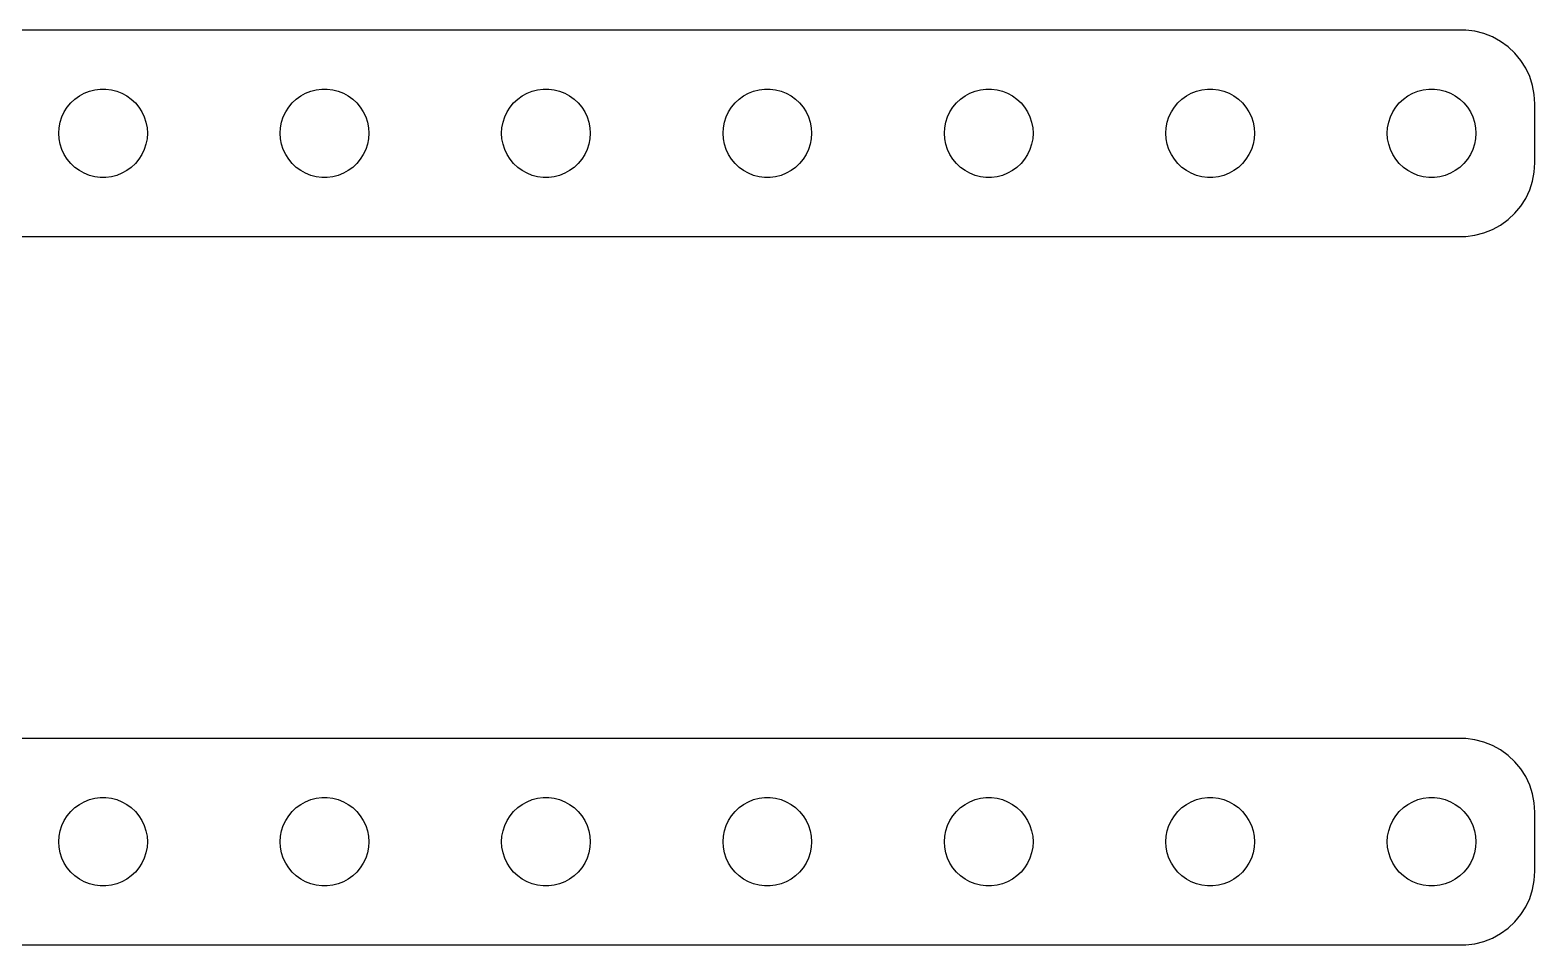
# Model space of a CAD drawing. Header units: metres. Extents: x -97 to 97, y 45 to 75.
# Drawn here: x 46.3 to 97.2, y 44.5 to 75.5 of the extents above; entities that cross this region are included whole.
import ezdxf

# ---------------------------------------------------------------- set-up
doc = ezdxf.new("R2010")
doc.units = ezdxf.units.M

msp = doc.modelspace()

# ---------------------------------------------------------------- linework, layer by layer
for p, q in [((94.907, 75.4951), (-94.907, 75.4951)), ((95.2184, 75.4557), (94.907, 75.4951)), ((95.5225, 75.3776), (95.2184, 75.4557)), ((95.8144, 75.2621), (95.5225, 75.3776)), ((96.0896, 75.1108), (95.8144, 75.2621)), ((96.3436, 74.9263), (96.0896, 75.1108)), ((96.5724, 74.7114), (96.3436, 74.9263)), ((96.7725, 74.4695), (96.5724, 74.7114)), ((96.9408, 74.2044), (96.7725, 74.4695)), ((97.0744, 73.9203), (96.9408, 74.2044)), ((97.1714, 73.6217), (97.0744, 73.9203)), ((48.1113, 73.3572), (48.2865, 73.4266)), ((48.2865, 73.4266), (48.4689, 73.4734)), ((48.4689, 73.4734), (48.6558, 73.497)), ((48.6558, 73.497), (48.8442, 73.497)), ((48.8442, 73.497), (49.0311, 73.4734)), ((49.0311, 73.4734), (49.2135, 73.4266)), ((49.2135, 73.4266), (49.3887, 73.3572)), ((55.6113, 73.3572), (55.7865, 73.4266)), ((55.7865, 73.4266), (55.9689, 73.4734)), ((55.9689, 73.4734), (56.1558, 73.497)), ((56.1558, 73.497), (56.3442, 73.497)), ((56.3442, 73.497), (56.5311, 73.4734)), ((56.5311, 73.4734), (56.7135, 73.4266)), ((56.7135, 73.4266), (56.8887, 73.3572)), ((63.1113, 73.3572), (63.2865, 73.4266)), ((63.2865, 73.4266), (63.4689, 73.4734)), ((63.4689, 73.4734), (63.6558, 73.497)), ((63.6558, 73.497), (63.8442, 73.497)), ((63.8442, 73.497), (64.0311, 73.4734)), ((64.0311, 73.4734), (64.2135, 73.4266)), ((64.2135, 73.4266), (64.3887, 73.3572)), ((70.6113, 73.3572), (70.7865, 73.4266)), ((70.7865, 73.4266), (70.9689, 73.4734)), ((70.9689, 73.4734), (71.1558, 73.497)), ((71.1558, 73.497), (71.3442, 73.497)), ((71.3442, 73.497), (71.5311, 73.4734)), ((71.5311, 73.4734), (71.7135, 73.4266)), ((71.7135, 73.4266), (71.8887, 73.3572)), ((78.1113, 73.3572), (78.2865, 73.4266)), ((78.2865, 73.4266), (78.4689, 73.4734)), ((78.4689, 73.4734), (78.6558, 73.497)), ((78.6558, 73.497), (78.8442, 73.497)), ((78.8442, 73.497), (79.0311, 73.4734)), ((79.0311, 73.4734), (79.2135, 73.4266)), ((79.2135, 73.4266), (79.3887, 73.3572)), ((85.6113, 73.3572), (85.7865, 73.4266)), ((85.7865, 73.4266), (85.9689, 73.4734)), ((85.9689, 73.4734), (86.1558, 73.497)), ((86.1558, 73.497), (86.3442, 73.497)), ((86.3442, 73.497), (86.5311, 73.4734)), ((86.5311, 73.4734), (86.7135, 73.4266)), ((86.7135, 73.4266), (86.8887, 73.3572)), ((93.1113, 73.3572), (93.2865, 73.4266)), ((93.2865, 73.4266), (93.4689, 73.4734)), ((93.4689, 73.4734), (93.6558, 73.497)), ((93.6558, 73.497), (93.8442, 73.497)), ((93.8442, 73.497), (94.0311, 73.4734)), ((94.0311, 73.4734), (94.2135, 73.4266)), ((94.2135, 73.4266), (94.3887, 73.3572)), ((97.2303, 73.3133), (97.1714, 73.6217)), ((47.5365, 72.8817), (47.6565, 73.0268)), ((47.6565, 73.0268), (47.7939, 73.1558)), ((47.7939, 73.1558), (47.9463, 73.2665)), ((47.9463, 73.2665), (48.1113, 73.3572)), ((49.3887, 73.3572), (49.5537, 73.2665)), ((49.5537, 73.2665), (49.7061, 73.1558)), ((49.7061, 73.1558), (49.8434, 73.0268)), ((49.8434, 73.0268), (49.9635, 72.8817)), ((55.0365, 72.8817), (55.1565, 73.0268)), ((55.1565, 73.0268), (55.2939, 73.1558)), ((55.2939, 73.1558), (55.4463, 73.2665)), ((55.4463, 73.2665), (55.6113, 73.3572)), ((56.8887, 73.3572), (57.0537, 73.2665)), ((57.0537, 73.2665), (57.2061, 73.1558)), ((57.2061, 73.1558), (57.3434, 73.0268)), ((57.3434, 73.0268), (57.4635, 72.8817)), ((62.5365, 72.8817), (62.6565, 73.0268)), ((62.6565, 73.0268), (62.7939, 73.1558)), ((62.7939, 73.1558), (62.9463, 73.2665)), ((62.9463, 73.2665), (63.1113, 73.3572)), ((64.3887, 73.3572), (64.5537, 73.2665)), ((64.5537, 73.2665), (64.7061, 73.1558)), ((64.7061, 73.1558), (64.8434, 73.0268)), ((64.8434, 73.0268), (64.9635, 72.8817)), ((70.0365, 72.8817), (70.1565, 73.0268)), ((70.1565, 73.0268), (70.2939, 73.1558)), ((70.2939, 73.1558), (70.4463, 73.2665)), ((70.4463, 73.2665), (70.6113, 73.3572)), ((71.8887, 73.3572), (72.0537, 73.2665)), ((72.0537, 73.2665), (72.2061, 73.1558)), ((72.2061, 73.1558), (72.3434, 73.0268)), ((72.3434, 73.0268), (72.4635, 72.8817)), ((77.5365, 72.8817), (77.6565, 73.0268)), ((77.6565, 73.0268), (77.7939, 73.1558)), ((77.7939, 73.1558), (77.9463, 73.2665)), ((77.9463, 73.2665), (78.1113, 73.3572)), ((79.3887, 73.3572), (79.5537, 73.2665)), ((79.5537, 73.2665), (79.7061, 73.1558)), ((79.7061, 73.1558), (79.8434, 73.0268)), ((79.8434, 73.0268), (79.9635, 72.8817)), ((85.0365, 72.8817), (85.1565, 73.0268)), ((85.1565, 73.0268), (85.2939, 73.1558)), ((85.2939, 73.1558), (85.4463, 73.2665)), ((85.4463, 73.2665), (85.6113, 73.3572)), ((86.8887, 73.3572), (87.0537, 73.2665)), ((87.0537, 73.2665), (87.2061, 73.1558)), ((87.2061, 73.1558), (87.3434, 73.0268)), ((87.3434, 73.0268), (87.4635, 72.8817)), ((92.5365, 72.8817), (92.6565, 73.0268)), ((92.6565, 73.0268), (92.7939, 73.1558)), ((92.7939, 73.1558), (92.9463, 73.2665)), ((92.9463, 73.2665), (93.1113, 73.3572)), ((94.3887, 73.3572), (94.5537, 73.2665)), ((94.5537, 73.2665), (94.7061, 73.1558)), ((94.7061, 73.1558), (94.8434, 73.0268)), ((94.8434, 73.0268), (94.9635, 72.8817)), ((97.25, 73), (97.2303, 73.3133)), ((97.25, 71), (97.25, 73)), ((47.2971, 72.373), (47.3553, 72.5522)), ((47.3553, 72.5522), (47.4355, 72.7226)), ((47.4355, 72.7226), (47.5365, 72.8817)), ((49.9635, 72.8817), (50.0645, 72.7226)), ((50.0645, 72.7226), (50.1447, 72.5522)), ((50.1447, 72.5522), (50.2029, 72.373)), ((54.7971, 72.373), (54.8553, 72.5522)), ((54.8553, 72.5522), (54.9355, 72.7226)), ((54.9355, 72.7226), (55.0365, 72.8817)), ((57.4635, 72.8817), (57.5645, 72.7226)), ((57.5645, 72.7226), (57.6447, 72.5522)), ((57.6447, 72.5522), (57.7029, 72.373)), ((62.2971, 72.373), (62.3553, 72.5522)), ((62.3553, 72.5522), (62.4355, 72.7226)), ((62.4355, 72.7226), (62.5365, 72.8817)), ((64.9635, 72.8817), (65.0645, 72.7226)), ((65.0645, 72.7226), (65.1447, 72.5522)), ((65.1447, 72.5522), (65.2029, 72.373)), ((69.7971, 72.373), (69.8553, 72.5522)), ((69.8553, 72.5522), (69.9355, 72.7226)), ((69.9355, 72.7226), (70.0365, 72.8817)), ((72.4635, 72.8817), (72.5645, 72.7226)), ((72.5645, 72.7226), (72.6447, 72.5522)), ((72.6447, 72.5522), (72.7029, 72.373)), ((77.2971, 72.373), (77.3553, 72.5522)), ((77.3553, 72.5522), (77.4355, 72.7226)), ((77.4355, 72.7226), (77.5365, 72.8817)), ((79.9635, 72.8817), (80.0645, 72.7226)), ((80.0645, 72.7226), (80.1447, 72.5522)), ((80.1447, 72.5522), (80.2029, 72.373)), ((84.7971, 72.373), (84.8553, 72.5522)), ((84.8553, 72.5522), (84.9355, 72.7226)), ((84.9355, 72.7226), (85.0365, 72.8817)), ((87.4635, 72.8817), (87.5645, 72.7226)), ((87.5645, 72.7226), (87.6447, 72.5522)), ((87.6447, 72.5522), (87.7029, 72.373)), ((92.2971, 72.373), (92.3553, 72.5522)), ((92.3553, 72.5522), (92.4355, 72.7226)), ((92.4355, 72.7226), (92.5365, 72.8817)), ((94.9635, 72.8817), (95.0645, 72.7226)), ((95.0645, 72.7226), (95.1447, 72.5522)), ((95.1447, 72.5522), (95.2029, 72.373)), ((47.25, 72), (47.2618, 72.188)), ((47.2618, 71.812), (47.25, 72)), ((47.2618, 72.188), (47.2971, 72.373)), ((50.2029, 72.373), (50.2382, 72.188)), ((50.2382, 72.188), (50.25, 72)), ((50.25, 72), (50.2382, 71.812)), ((54.75, 72), (54.7618, 72.188)), ((54.7618, 71.812), (54.75, 72)), ((54.7618, 72.188), (54.7971, 72.373)), ((57.7029, 72.373), (57.7382, 72.188)), ((57.7382, 72.188), (57.75, 72)), ((57.75, 72), (57.7382, 71.812)), ((62.25, 72), (62.2618, 72.188)), ((62.2618, 71.812), (62.25, 72)), ((62.2618, 72.188), (62.2971, 72.373)), ((65.2029, 72.373), (65.2382, 72.188)), ((65.2382, 72.188), (65.25, 72)), ((65.25, 72), (65.2382, 71.812)), ((69.75, 72), (69.7618, 72.188)), ((69.7618, 71.812), (69.75, 72)), ((69.7618, 72.188), (69.7971, 72.373)), ((72.7029, 72.373), (72.7382, 72.188)), ((72.7382, 72.188), (72.75, 72)), ((72.75, 72), (72.7382, 71.812)), ((77.25, 72), (77.2618, 72.188)), ((77.2618, 71.812), (77.25, 72)), ((77.2618, 72.188), (77.2971, 72.373)), ((80.2029, 72.373), (80.2382, 72.188)), ((80.2382, 72.188), (80.25, 72)), ((80.25, 72), (80.2382, 71.812)), ((84.75, 72), (84.7618, 72.188)), ((84.7618, 71.812), (84.75, 72)), ((84.7618, 72.188), (84.7971, 72.373)), ((87.7029, 72.373), (87.7382, 72.188)), ((87.7382, 72.188), (87.75, 72)), ((87.75, 72), (87.7382, 71.812)), ((92.25, 72), (92.2618, 72.188)), ((92.2618, 71.812), (92.25, 72)), ((92.2618, 72.188), (92.2971, 72.373)), ((95.2029, 72.373), (95.2382, 72.188)), ((95.2382, 72.188), (95.25, 72)), ((95.25, 72), (95.2382, 71.812)), ((47.2971, 71.627), (47.2618, 71.812)), ((47.3553, 71.4478), (47.2971, 71.627)), ((47.4355, 71.2774), (47.3553, 71.4478)), ((50.1447, 71.4478), (50.0645, 71.2774)), ((50.2029, 71.627), (50.1447, 71.4478)), ((50.2382, 71.812), (50.2029, 71.627)), ((54.7971, 71.627), (54.7618, 71.812)), ((54.8553, 71.4478), (54.7971, 71.627)), ((54.9355, 71.2774), (54.8553, 71.4478)), ((57.6447, 71.4478), (57.5645, 71.2774)), ((57.7029, 71.627), (57.6447, 71.4478)), ((57.7382, 71.812), (57.7029, 71.627)), ((62.2971, 71.627), (62.2618, 71.812)), ((62.3553, 71.4478), (62.2971, 71.627)), ((62.4355, 71.2774), (62.3553, 71.4478)), ((65.1447, 71.4478), (65.0645, 71.2774)), ((65.2029, 71.627), (65.1447, 71.4478)), ((65.2382, 71.812), (65.2029, 71.627)), ((69.7971, 71.627), (69.7618, 71.812)), ((69.8553, 71.4478), (69.7971, 71.627)), ((69.9355, 71.2774), (69.8553, 71.4478)), ((72.6447, 71.4478), (72.5645, 71.2774)), ((72.7029, 71.627), (72.6447, 71.4478)), ((72.7382, 71.812), (72.7029, 71.627)), ((77.2971, 71.627), (77.2618, 71.812)), ((77.3553, 71.4478), (77.2971, 71.627)), ((77.4355, 71.2774), (77.3553, 71.4478)), ((80.1447, 71.4478), (80.0645, 71.2774)), ((80.2029, 71.627), (80.1447, 71.4478)), ((80.2382, 71.812), (80.2029, 71.627)), ((84.7971, 71.627), (84.7618, 71.812)), ((84.8553, 71.4478), (84.7971, 71.627)), ((84.9355, 71.2774), (84.8553, 71.4478)), ((87.6447, 71.4478), (87.5645, 71.2774)), ((87.7029, 71.627), (87.6447, 71.4478)), ((87.7382, 71.812), (87.7029, 71.627)), ((92.2971, 71.627), (92.2618, 71.812)), ((92.3553, 71.4478), (92.2971, 71.627)), ((92.4355, 71.2774), (92.3553, 71.4478)), ((95.1447, 71.4478), (95.0645, 71.2774)), ((95.2029, 71.627), (95.1447, 71.4478)), ((95.2382, 71.812), (95.2029, 71.627)), ((47.5365, 71.1183), (47.4355, 71.2774)), ((47.6565, 70.9732), (47.5365, 71.1183)), ((47.7939, 70.8442), (47.6565, 70.9732)), ((49.8434, 70.9732), (49.7061, 70.8442)), ((49.9635, 71.1183), (49.8434, 70.9732)), ((50.0645, 71.2774), (49.9635, 71.1183)), ((55.0365, 71.1183), (54.9355, 71.2774)), ((55.1565, 70.9732), (55.0365, 71.1183)), ((55.2939, 70.8442), (55.1565, 70.9732)), ((57.3434, 70.9732), (57.2061, 70.8442)), ((57.4635, 71.1183), (57.3434, 70.9732)), ((57.5645, 71.2774), (57.4635, 71.1183)), ((62.5365, 71.1183), (62.4355, 71.2774)), ((62.6565, 70.9732), (62.5365, 71.1183)), ((62.7939, 70.8442), (62.6565, 70.9732)), ((64.8434, 70.9732), (64.7061, 70.8442)), ((64.9635, 71.1183), (64.8434, 70.9732)), ((65.0645, 71.2774), (64.9635, 71.1183)), ((70.0365, 71.1183), (69.9355, 71.2774)), ((70.1565, 70.9732), (70.0365, 71.1183)), ((70.2939, 70.8442), (70.1565, 70.9732)), ((72.3434, 70.9732), (72.2061, 70.8442)), ((72.4635, 71.1183), (72.3434, 70.9732)), ((72.5645, 71.2774), (72.4635, 71.1183)), ((77.5365, 71.1183), (77.4355, 71.2774)), ((77.6565, 70.9732), (77.5365, 71.1183)), ((77.7939, 70.8442), (77.6565, 70.9732)), ((79.8434, 70.9732), (79.7061, 70.8442)), ((79.9635, 71.1183), (79.8434, 70.9732)), ((80.0645, 71.2774), (79.9635, 71.1183)), ((85.0365, 71.1183), (84.9355, 71.2774)), ((85.1565, 70.9732), (85.0365, 71.1183)), ((85.2939, 70.8442), (85.1565, 70.9732)), ((87.3434, 70.9732), (87.2061, 70.8442)), ((87.4635, 71.1183), (87.3434, 70.9732)), ((87.5645, 71.2774), (87.4635, 71.1183)), ((92.5365, 71.1183), (92.4355, 71.2774)), ((92.6565, 70.9732), (92.5365, 71.1183)), ((92.7939, 70.8442), (92.6565, 70.9732)), ((94.8434, 70.9732), (94.7061, 70.8442)), ((94.9635, 71.1183), (94.8434, 70.9732)), ((95.0645, 71.2774), (94.9635, 71.1183)), ((97.2303, 70.6867), (97.25, 71)), ((47.9463, 70.7335), (47.7939, 70.8442)), ((48.1113, 70.6428), (47.9463, 70.7335)), ((48.2865, 70.5734), (48.1113, 70.6428)), ((48.4689, 70.5266), (48.2865, 70.5734)), ((48.6558, 70.503), (48.4689, 70.5266)), ((48.8442, 70.503), (48.6558, 70.503)), ((49.0311, 70.5266), (48.8442, 70.503)), ((49.2135, 70.5734), (49.0311, 70.5266)), ((49.3887, 70.6428), (49.2135, 70.5734)), ((49.5537, 70.7335), (49.3887, 70.6428)), ((49.7061, 70.8442), (49.5537, 70.7335)), ((55.4463, 70.7335), (55.2939, 70.8442)), ((55.6113, 70.6428), (55.4463, 70.7335)), ((55.7865, 70.5734), (55.6113, 70.6428)), ((55.9689, 70.5266), (55.7865, 70.5734)), ((56.1558, 70.503), (55.9689, 70.5266)), ((56.3442, 70.503), (56.1558, 70.503)), ((56.5311, 70.5266), (56.3442, 70.503)), ((56.7135, 70.5734), (56.5311, 70.5266)), ((56.8887, 70.6428), (56.7135, 70.5734)), ((57.0537, 70.7335), (56.8887, 70.6428)), ((57.2061, 70.8442), (57.0537, 70.7335)), ((62.9463, 70.7335), (62.7939, 70.8442)), ((63.1113, 70.6428), (62.9463, 70.7335)), ((63.2865, 70.5734), (63.1113, 70.6428)), ((63.4689, 70.5266), (63.2865, 70.5734)), ((63.6558, 70.503), (63.4689, 70.5266)), ((63.8442, 70.503), (63.6558, 70.503)), ((64.0311, 70.5266), (63.8442, 70.503)), ((64.2135, 70.5734), (64.0311, 70.5266)), ((64.3887, 70.6428), (64.2135, 70.5734)), ((64.5537, 70.7335), (64.3887, 70.6428)), ((64.7061, 70.8442), (64.5537, 70.7335)), ((70.4463, 70.7335), (70.2939, 70.8442)), ((70.6113, 70.6428), (70.4463, 70.7335)), ((70.7865, 70.5734), (70.6113, 70.6428)), ((70.9689, 70.5266), (70.7865, 70.5734)), ((71.1558, 70.503), (70.9689, 70.5266)), ((71.3442, 70.503), (71.1558, 70.503)), ((71.5311, 70.5266), (71.3442, 70.503)), ((71.7135, 70.5734), (71.5311, 70.5266)), ((71.8887, 70.6428), (71.7135, 70.5734)), ((72.0537, 70.7335), (71.8887, 70.6428)), ((72.2061, 70.8442), (72.0537, 70.7335)), ((77.9463, 70.7335), (77.7939, 70.8442)), ((78.1113, 70.6428), (77.9463, 70.7335)), ((78.2865, 70.5734), (78.1113, 70.6428)), ((78.4689, 70.5266), (78.2865, 70.5734)), ((78.6558, 70.503), (78.4689, 70.5266)), ((78.8442, 70.503), (78.6558, 70.503)), ((79.0311, 70.5266), (78.8442, 70.503)), ((79.2135, 70.5734), (79.0311, 70.5266)), ((79.3887, 70.6428), (79.2135, 70.5734)), ((79.5537, 70.7335), (79.3887, 70.6428)), ((79.7061, 70.8442), (79.5537, 70.7335)), ((85.4463, 70.7335), (85.2939, 70.8442)), ((85.6113, 70.6428), (85.4463, 70.7335)), ((85.7865, 70.5734), (85.6113, 70.6428)), ((85.9689, 70.5266), (85.7865, 70.5734)), ((86.1558, 70.503), (85.9689, 70.5266)), ((86.3442, 70.503), (86.1558, 70.503)), ((86.5311, 70.5266), (86.3442, 70.503)), ((86.7135, 70.5734), (86.5311, 70.5266)), ((86.8887, 70.6428), (86.7135, 70.5734)), ((87.0537, 70.7335), (86.8887, 70.6428)), ((87.2061, 70.8442), (87.0537, 70.7335)), ((92.9463, 70.7335), (92.7939, 70.8442)), ((93.1113, 70.6428), (92.9463, 70.7335)), ((93.2865, 70.5734), (93.1113, 70.6428)), ((93.4689, 70.5266), (93.2865, 70.5734)), ((93.6558, 70.503), (93.4689, 70.5266)), ((93.8442, 70.503), (93.6558, 70.503)), ((94.0311, 70.5266), (93.8442, 70.503)), ((94.2135, 70.5734), (94.0311, 70.5266)), ((94.3887, 70.6428), (94.2135, 70.5734)), ((94.5537, 70.7335), (94.3887, 70.6428)), ((94.7061, 70.8442), (94.5537, 70.7335)), ((97.0744, 70.0797), (97.1714, 70.3783)), ((97.1714, 70.3783), (97.2303, 70.6867)), ((96.9408, 69.7956), (97.0744, 70.0797)), ((96.5724, 69.2886), (96.7725, 69.5305)), ((96.7725, 69.5305), (96.9408, 69.7956)), ((95.8144, 68.7379), (96.0896, 68.8892)), ((96.0896, 68.8892), (96.3436, 69.0737)), ((96.3436, 69.0737), (96.5724, 69.2886)), ((-94.907, 68.5049), (94.907, 68.5049)), ((94.907, 68.5049), (95.2184, 68.5443)), ((95.2184, 68.5443), (95.5225, 68.6224)), ((95.5225, 68.6224), (95.8144, 68.7379)), ((94.907, 51.4951), (-94.907, 51.4951)), ((95.2184, 51.4557), (94.907, 51.4951)), ((95.5225, 51.3776), (95.2184, 51.4557)), ((95.8144, 51.2621), (95.5225, 51.3776)), ((96.0896, 51.1108), (95.8144, 51.2621)), ((96.3436, 50.9263), (96.0896, 51.1108)), ((96.5724, 50.7114), (96.3436, 50.9263)), ((96.7725, 50.4695), (96.5724, 50.7114)), ((96.9408, 50.2044), (96.7725, 50.4695)), ((97.0744, 49.9203), (96.9408, 50.2044)), ((48.2865, 49.4266), (48.4689, 49.4734)), ((48.4689, 49.4734), (48.6558, 49.497)), ((48.6558, 49.497), (48.8442, 49.497)), ((48.8442, 49.497), (49.0311, 49.4734)), ((49.0311, 49.4734), (49.2135, 49.4266)), ((55.7865, 49.4266), (55.9689, 49.4734)), ((55.9689, 49.4734), (56.1558, 49.497)), ((56.1558, 49.497), (56.3442, 49.497)), ((56.3442, 49.497), (56.5311, 49.4734)), ((56.5311, 49.4734), (56.7135, 49.4266)), ((63.2865, 49.4266), (63.4689, 49.4734)), ((63.4689, 49.4734), (63.6558, 49.497)), ((63.6558, 49.497), (63.8442, 49.497)), ((63.8442, 49.497), (64.0311, 49.4734)), ((64.0311, 49.4734), (64.2135, 49.4266)), ((70.7865, 49.4266), (70.9689, 49.4734)), ((70.9689, 49.4734), (71.1558, 49.497)), ((71.1558, 49.497), (71.3442, 49.497)), ((71.3442, 49.497), (71.5311, 49.4734)), ((71.5311, 49.4734), (71.7135, 49.4266)), ((78.2865, 49.4266), (78.4689, 49.4734)), ((78.4689, 49.4734), (78.6558, 49.497)), ((78.6558, 49.497), (78.8442, 49.497)), ((78.8442, 49.497), (79.0311, 49.4734)), ((79.0311, 49.4734), (79.2135, 49.4266)), ((85.7865, 49.4266), (85.9689, 49.4734)), ((85.9689, 49.4734), (86.1558, 49.497)), ((86.1558, 49.497), (86.3442, 49.497)), ((86.3442, 49.497), (86.5311, 49.4734)), ((86.5311, 49.4734), (86.7135, 49.4266)), ((93.2865, 49.4266), (93.4689, 49.4734)), ((93.4689, 49.4734), (93.6558, 49.497)), ((93.6558, 49.497), (93.8442, 49.497)), ((93.8442, 49.497), (94.0311, 49.4734)), ((94.0311, 49.4734), (94.2135, 49.4266)), ((97.1714, 49.6217), (97.0744, 49.9203)), ((97.2303, 49.3133), (97.1714, 49.6217)), ((47.5365, 48.8817), (47.6565, 49.0268)), ((47.6565, 49.0268), (47.7939, 49.1558)), ((47.7939, 49.1558), (47.9463, 49.2665)), ((47.9463, 49.2665), (48.1113, 49.3572)), ((48.1113, 49.3572), (48.2865, 49.4266)), ((49.2135, 49.4266), (49.3887, 49.3572)), ((49.3887, 49.3572), (49.5537, 49.2665)), ((49.5537, 49.2665), (49.7061, 49.1558)), ((49.7061, 49.1558), (49.8434, 49.0268)), ((49.8434, 49.0268), (49.9635, 48.8817)), ((55.0365, 48.8817), (55.1565, 49.0268)), ((55.1565, 49.0268), (55.2939, 49.1558)), ((55.2939, 49.1558), (55.4463, 49.2665)), ((55.4463, 49.2665), (55.6113, 49.3572)), ((55.6113, 49.3572), (55.7865, 49.4266)), ((56.7135, 49.4266), (56.8887, 49.3572)), ((56.8887, 49.3572), (57.0537, 49.2665)), ((57.0537, 49.2665), (57.2061, 49.1558)), ((57.2061, 49.1558), (57.3434, 49.0268)), ((57.3434, 49.0268), (57.4635, 48.8817)), ((62.5365, 48.8817), (62.6565, 49.0268)), ((62.6565, 49.0268), (62.7939, 49.1558)), ((62.7939, 49.1558), (62.9463, 49.2665)), ((62.9463, 49.2665), (63.1113, 49.3572)), ((63.1113, 49.3572), (63.2865, 49.4266)), ((64.2135, 49.4266), (64.3887, 49.3572)), ((64.3887, 49.3572), (64.5537, 49.2665)), ((64.5537, 49.2665), (64.7061, 49.1558)), ((64.7061, 49.1558), (64.8434, 49.0268)), ((64.8434, 49.0268), (64.9635, 48.8817)), ((70.0365, 48.8817), (70.1565, 49.0268)), ((70.1565, 49.0268), (70.2939, 49.1558)), ((70.2939, 49.1558), (70.4463, 49.2665)), ((70.4463, 49.2665), (70.6113, 49.3572)), ((70.6113, 49.3572), (70.7865, 49.4266)), ((71.7135, 49.4266), (71.8887, 49.3572)), ((71.8887, 49.3572), (72.0537, 49.2665)), ((72.0537, 49.2665), (72.2061, 49.1558)), ((72.2061, 49.1558), (72.3434, 49.0268)), ((72.3434, 49.0268), (72.4635, 48.8817)), ((77.5365, 48.8817), (77.6565, 49.0268)), ((77.6565, 49.0268), (77.7939, 49.1558)), ((77.7939, 49.1558), (77.9463, 49.2665)), ((77.9463, 49.2665), (78.1113, 49.3572)), ((78.1113, 49.3572), (78.2865, 49.4266)), ((79.2135, 49.4266), (79.3887, 49.3572)), ((79.3887, 49.3572), (79.5537, 49.2665)), ((79.5537, 49.2665), (79.7061, 49.1558)), ((79.7061, 49.1558), (79.8434, 49.0268)), ((79.8434, 49.0268), (79.9635, 48.8817)), ((85.0365, 48.8817), (85.1565, 49.0268)), ((85.1565, 49.0268), (85.2939, 49.1558)), ((85.2939, 49.1558), (85.4463, 49.2665)), ((85.4463, 49.2665), (85.6113, 49.3572)), ((85.6113, 49.3572), (85.7865, 49.4266)), ((86.7135, 49.4266), (86.8887, 49.3572)), ((86.8887, 49.3572), (87.0537, 49.2665)), ((87.0537, 49.2665), (87.2061, 49.1558)), ((87.2061, 49.1558), (87.3434, 49.0268)), ((87.3434, 49.0268), (87.4635, 48.8817)), ((92.5365, 48.8817), (92.6565, 49.0268)), ((92.6565, 49.0268), (92.7939, 49.1558)), ((92.7939, 49.1558), (92.9463, 49.2665)), ((92.9463, 49.2665), (93.1113, 49.3572)), ((93.1113, 49.3572), (93.2865, 49.4266)), ((94.2135, 49.4266), (94.3887, 49.3572)), ((94.3887, 49.3572), (94.5537, 49.2665)), ((94.5537, 49.2665), (94.7061, 49.1558)), ((94.7061, 49.1558), (94.8434, 49.0268)), ((94.8434, 49.0268), (94.9635, 48.8817)), ((97.25, 49), (97.2303, 49.3133)), ((97.25, 47), (97.25, 49)), ((47.2971, 48.373), (47.3553, 48.5522)), ((47.3553, 48.5522), (47.4355, 48.7226)), ((47.4355, 48.7226), (47.5365, 48.8817)), ((49.9635, 48.8817), (50.0645, 48.7226)), ((50.0645, 48.7226), (50.1447, 48.5522)), ((50.1447, 48.5522), (50.2029, 48.373)), ((54.7971, 48.373), (54.8553, 48.5522)), ((54.8553, 48.5522), (54.9355, 48.7226)), ((54.9355, 48.7226), (55.0365, 48.8817)), ((57.4635, 48.8817), (57.5645, 48.7226)), ((57.5645, 48.7226), (57.6447, 48.5522)), ((57.6447, 48.5522), (57.7029, 48.373)), ((62.2971, 48.373), (62.3553, 48.5522)), ((62.3553, 48.5522), (62.4355, 48.7226)), ((62.4355, 48.7226), (62.5365, 48.8817)), ((64.9635, 48.8817), (65.0645, 48.7226)), ((65.0645, 48.7226), (65.1447, 48.5522)), ((65.1447, 48.5522), (65.2029, 48.373)), ((69.7971, 48.373), (69.8553, 48.5522)), ((69.8553, 48.5522), (69.9355, 48.7226)), ((69.9355, 48.7226), (70.0365, 48.8817)), ((72.4635, 48.8817), (72.5645, 48.7226)), ((72.5645, 48.7226), (72.6447, 48.5522)), ((72.6447, 48.5522), (72.7029, 48.373)), ((77.2971, 48.373), (77.3553, 48.5522)), ((77.3553, 48.5522), (77.4355, 48.7226)), ((77.4355, 48.7226), (77.5365, 48.8817)), ((79.9635, 48.8817), (80.0645, 48.7226)), ((80.0645, 48.7226), (80.1447, 48.5522)), ((80.1447, 48.5522), (80.2029, 48.373)), ((84.7971, 48.373), (84.8553, 48.5522)), ((84.8553, 48.5522), (84.9355, 48.7226)), ((84.9355, 48.7226), (85.0365, 48.8817)), ((87.4635, 48.8817), (87.5645, 48.7226)), ((87.5645, 48.7226), (87.6447, 48.5522)), ((87.6447, 48.5522), (87.7029, 48.373)), ((92.2971, 48.373), (92.3553, 48.5522)), ((92.3553, 48.5522), (92.4355, 48.7226)), ((92.4355, 48.7226), (92.5365, 48.8817)), ((94.9635, 48.8817), (95.0645, 48.7226)), ((95.0645, 48.7226), (95.1447, 48.5522)), ((95.1447, 48.5522), (95.2029, 48.373)), ((47.25, 48), (47.2618, 48.188)), ((47.2618, 47.812), (47.25, 48)), ((47.2618, 48.188), (47.2971, 48.373)), ((50.2029, 48.373), (50.2382, 48.188)), ((50.2382, 48.188), (50.25, 48)), ((50.25, 48), (50.2382, 47.812)), ((54.75, 48), (54.7618, 48.188)), ((54.7618, 47.812), (54.75, 48)), ((54.7618, 48.188), (54.7971, 48.373)), ((57.7029, 48.373), (57.7382, 48.188)), ((57.7382, 48.188), (57.75, 48)), ((57.75, 48), (57.7382, 47.812)), ((62.25, 48), (62.2618, 48.188)), ((62.2618, 47.812), (62.25, 48)), ((62.2618, 48.188), (62.2971, 48.373)), ((65.2029, 48.373), (65.2382, 48.188)), ((65.2382, 48.188), (65.25, 48)), ((65.25, 48), (65.2382, 47.812)), ((69.75, 48), (69.7618, 48.188)), ((69.7618, 47.812), (69.75, 48)), ((69.7618, 48.188), (69.7971, 48.373)), ((72.7029, 48.373), (72.7382, 48.188)), ((72.7382, 48.188), (72.75, 48)), ((72.75, 48), (72.7382, 47.812)), ((77.25, 48), (77.2618, 48.188)), ((77.2618, 47.812), (77.25, 48)), ((77.2618, 48.188), (77.2971, 48.373)), ((80.2029, 48.373), (80.2382, 48.188)), ((80.2382, 48.188), (80.25, 48)), ((80.25, 48), (80.2382, 47.812)), ((84.75, 48), (84.7618, 48.188)), ((84.7618, 47.812), (84.75, 48)), ((84.7618, 48.188), (84.7971, 48.373)), ((87.7029, 48.373), (87.7382, 48.188)), ((87.7382, 48.188), (87.75, 48)), ((87.75, 48), (87.7382, 47.812)), ((92.25, 48), (92.2618, 48.188)), ((92.2618, 47.812), (92.25, 48)), ((92.2618, 48.188), (92.2971, 48.373)), ((95.2029, 48.373), (95.2382, 48.188)), ((95.2382, 48.188), (95.25, 48)), ((95.25, 48), (95.2382, 47.812)), ((47.2971, 47.627), (47.2618, 47.812)), ((47.3553, 47.4478), (47.2971, 47.627)), ((47.4355, 47.2774), (47.3553, 47.4478)), ((50.1447, 47.4478), (50.0645, 47.2774)), ((50.2029, 47.627), (50.1447, 47.4478)), ((50.2382, 47.812), (50.2029, 47.627)), ((54.7971, 47.627), (54.7618, 47.812)), ((54.8553, 47.4478), (54.7971, 47.627)), ((54.9355, 47.2774), (54.8553, 47.4478)), ((57.6447, 47.4478), (57.5645, 47.2774)), ((57.7029, 47.627), (57.6447, 47.4478)), ((57.7382, 47.812), (57.7029, 47.627)), ((62.2971, 47.627), (62.2618, 47.812)), ((62.3553, 47.4478), (62.2971, 47.627)), ((62.4355, 47.2774), (62.3553, 47.4478)), ((65.1447, 47.4478), (65.0645, 47.2774)), ((65.2029, 47.627), (65.1447, 47.4478)), ((65.2382, 47.812), (65.2029, 47.627)), ((69.7971, 47.627), (69.7618, 47.812)), ((69.8553, 47.4478), (69.7971, 47.627)), ((69.9355, 47.2774), (69.8553, 47.4478)), ((72.6447, 47.4478), (72.5645, 47.2774)), ((72.7029, 47.627), (72.6447, 47.4478)), ((72.7382, 47.812), (72.7029, 47.627)), ((77.2971, 47.627), (77.2618, 47.812)), ((77.3553, 47.4478), (77.2971, 47.627)), ((77.4355, 47.2774), (77.3553, 47.4478)), ((80.1447, 47.4478), (80.0645, 47.2774)), ((80.2029, 47.627), (80.1447, 47.4478)), ((80.2382, 47.812), (80.2029, 47.627)), ((84.7971, 47.627), (84.7618, 47.812)), ((84.8553, 47.4478), (84.7971, 47.627)), ((84.9355, 47.2774), (84.8553, 47.4478)), ((87.6447, 47.4478), (87.5645, 47.2774)), ((87.7029, 47.627), (87.6447, 47.4478)), ((87.7382, 47.812), (87.7029, 47.627)), ((92.2971, 47.627), (92.2618, 47.812)), ((92.3553, 47.4478), (92.2971, 47.627)), ((92.4355, 47.2774), (92.3553, 47.4478)), ((95.1447, 47.4478), (95.0645, 47.2774)), ((95.2029, 47.627), (95.1447, 47.4478)), ((95.2382, 47.812), (95.2029, 47.627)), ((47.5365, 47.1183), (47.4355, 47.2774)), ((47.6565, 46.9732), (47.5365, 47.1183)), ((47.7939, 46.8442), (47.6565, 46.9732)), ((49.8434, 46.9732), (49.7061, 46.8442)), ((49.9635, 47.1183), (49.8434, 46.9732)), ((50.0645, 47.2774), (49.9635, 47.1183)), ((55.0365, 47.1183), (54.9355, 47.2774)), ((55.1565, 46.9732), (55.0365, 47.1183)), ((55.2939, 46.8442), (55.1565, 46.9732)), ((57.3434, 46.9732), (57.2061, 46.8442)), ((57.4635, 47.1183), (57.3434, 46.9732)), ((57.5645, 47.2774), (57.4635, 47.1183)), ((62.5365, 47.1183), (62.4355, 47.2774)), ((62.6565, 46.9732), (62.5365, 47.1183)), ((62.7939, 46.8442), (62.6565, 46.9732)), ((64.8434, 46.9732), (64.7061, 46.8442)), ((64.9635, 47.1183), (64.8434, 46.9732)), ((65.0645, 47.2774), (64.9635, 47.1183)), ((70.0365, 47.1183), (69.9355, 47.2774)), ((70.1565, 46.9732), (70.0365, 47.1183)), ((70.2939, 46.8442), (70.1565, 46.9732)), ((72.3434, 46.9732), (72.2061, 46.8442)), ((72.4635, 47.1183), (72.3434, 46.9732)), ((72.5645, 47.2774), (72.4635, 47.1183)), ((77.5365, 47.1183), (77.4355, 47.2774)), ((77.6565, 46.9732), (77.5365, 47.1183)), ((77.7939, 46.8442), (77.6565, 46.9732)), ((79.8434, 46.9732), (79.7061, 46.8442)), ((79.9635, 47.1183), (79.8434, 46.9732)), ((80.0645, 47.2774), (79.9635, 47.1183)), ((85.0365, 47.1183), (84.9355, 47.2774)), ((85.1565, 46.9732), (85.0365, 47.1183)), ((85.2939, 46.8442), (85.1565, 46.9732)), ((87.3434, 46.9732), (87.2061, 46.8442)), ((87.4635, 47.1183), (87.3434, 46.9732)), ((87.5645, 47.2774), (87.4635, 47.1183)), ((92.5365, 47.1183), (92.4355, 47.2774)), ((92.6565, 46.9732), (92.5365, 47.1183)), ((92.7939, 46.8442), (92.6565, 46.9732)), ((94.8434, 46.9732), (94.7061, 46.8442)), ((94.9635, 47.1183), (94.8434, 46.9732)), ((95.0645, 47.2774), (94.9635, 47.1183)), ((97.2303, 46.6867), (97.25, 47)), ((47.9463, 46.7335), (47.7939, 46.8442)), ((48.1113, 46.6428), (47.9463, 46.7335)), ((48.2865, 46.5734), (48.1113, 46.6428)), ((48.4689, 46.5266), (48.2865, 46.5734)), ((48.6558, 46.503), (48.4689, 46.5266)), ((48.8442, 46.503), (48.6558, 46.503)), ((49.0311, 46.5266), (48.8442, 46.503)), ((49.2135, 46.5734), (49.0311, 46.5266)), ((49.3887, 46.6428), (49.2135, 46.5734)), ((49.5537, 46.7335), (49.3887, 46.6428)), ((49.7061, 46.8442), (49.5537, 46.7335)), ((55.4463, 46.7335), (55.2939, 46.8442)), ((55.6113, 46.6428), (55.4463, 46.7335)), ((55.7865, 46.5734), (55.6113, 46.6428)), ((55.9689, 46.5266), (55.7865, 46.5734)), ((56.1558, 46.503), (55.9689, 46.5266)), ((56.3442, 46.503), (56.1558, 46.503)), ((56.5311, 46.5266), (56.3442, 46.503)), ((56.7135, 46.5734), (56.5311, 46.5266)), ((56.8887, 46.6428), (56.7135, 46.5734)), ((57.0537, 46.7335), (56.8887, 46.6428)), ((57.2061, 46.8442), (57.0537, 46.7335)), ((62.9463, 46.7335), (62.7939, 46.8442)), ((63.1113, 46.6428), (62.9463, 46.7335)), ((63.2865, 46.5734), (63.1113, 46.6428)), ((63.4689, 46.5266), (63.2865, 46.5734)), ((63.6558, 46.503), (63.4689, 46.5266)), ((63.8442, 46.503), (63.6558, 46.503)), ((64.0311, 46.5266), (63.8442, 46.503)), ((64.2135, 46.5734), (64.0311, 46.5266)), ((64.3887, 46.6428), (64.2135, 46.5734)), ((64.5537, 46.7335), (64.3887, 46.6428)), ((64.7061, 46.8442), (64.5537, 46.7335)), ((70.4463, 46.7335), (70.2939, 46.8442)), ((70.6113, 46.6428), (70.4463, 46.7335)), ((70.7865, 46.5734), (70.6113, 46.6428)), ((70.9689, 46.5266), (70.7865, 46.5734)), ((71.1558, 46.503), (70.9689, 46.5266)), ((71.3442, 46.503), (71.1558, 46.503)), ((71.5311, 46.5266), (71.3442, 46.503)), ((71.7135, 46.5734), (71.5311, 46.5266)), ((71.8887, 46.6428), (71.7135, 46.5734)), ((72.0537, 46.7335), (71.8887, 46.6428)), ((72.2061, 46.8442), (72.0537, 46.7335)), ((77.9463, 46.7335), (77.7939, 46.8442)), ((78.1113, 46.6428), (77.9463, 46.7335)), ((78.2865, 46.5734), (78.1113, 46.6428)), ((78.4689, 46.5266), (78.2865, 46.5734)), ((78.6558, 46.503), (78.4689, 46.5266)), ((78.8442, 46.503), (78.6558, 46.503)), ((79.0311, 46.5266), (78.8442, 46.503)), ((79.2135, 46.5734), (79.0311, 46.5266)), ((79.3887, 46.6428), (79.2135, 46.5734)), ((79.5537, 46.7335), (79.3887, 46.6428)), ((79.7061, 46.8442), (79.5537, 46.7335)), ((85.4463, 46.7335), (85.2939, 46.8442)), ((85.6113, 46.6428), (85.4463, 46.7335)), ((85.7865, 46.5734), (85.6113, 46.6428)), ((85.9689, 46.5266), (85.7865, 46.5734)), ((86.1558, 46.503), (85.9689, 46.5266)), ((86.3442, 46.503), (86.1558, 46.503)), ((86.5311, 46.5266), (86.3442, 46.503)), ((86.7135, 46.5734), (86.5311, 46.5266)), ((86.8887, 46.6428), (86.7135, 46.5734)), ((87.0537, 46.7335), (86.8887, 46.6428)), ((87.2061, 46.8442), (87.0537, 46.7335)), ((92.9463, 46.7335), (92.7939, 46.8442)), ((93.1113, 46.6428), (92.9463, 46.7335)), ((93.2865, 46.5734), (93.1113, 46.6428)), ((93.4689, 46.5266), (93.2865, 46.5734)), ((93.6558, 46.503), (93.4689, 46.5266)), ((93.8442, 46.503), (93.6558, 46.503)), ((94.0311, 46.5266), (93.8442, 46.503)), ((94.2135, 46.5734), (94.0311, 46.5266)), ((94.3887, 46.6428), (94.2135, 46.5734)), ((94.5537, 46.7335), (94.3887, 46.6428)), ((94.7061, 46.8442), (94.5537, 46.7335)), ((97.1714, 46.3783), (97.2303, 46.6867)), ((96.9408, 45.7956), (97.0744, 46.0797)), ((97.0744, 46.0797), (97.1714, 46.3783)), ((96.5724, 45.2886), (96.7725, 45.5305)), ((96.7725, 45.5305), (96.9408, 45.7956)), ((95.8144, 44.7379), (96.0896, 44.8892)), ((96.0896, 44.8892), (96.3436, 45.0737)), ((96.3436, 45.0737), (96.5724, 45.2886)), ((-94.907, 44.5049), (94.907, 44.5049)), ((94.907, 44.5049), (95.2184, 44.5443)), ((95.2184, 44.5443), (95.5225, 44.6224)), ((95.5225, 44.6224), (95.8144, 44.7379))]:
    msp.add_line(p, q)

doc.saveas('drawing.dxf')
